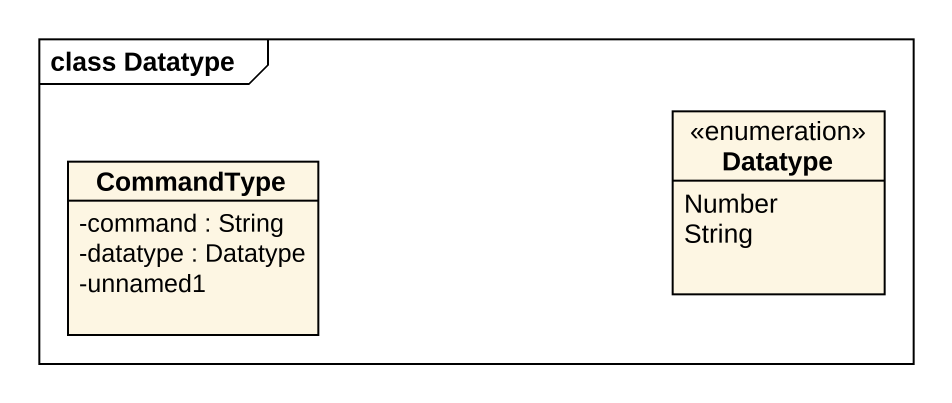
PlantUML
@startuml
mainframe class Datatype
hide circle
hide empty members
skinparam classAttributeIconSize 0
class CommandType {
  -command : String
  -datatype : Datatype
  -unnamed1
}
enum Datatype {
  Number
  String
}
@enduml
